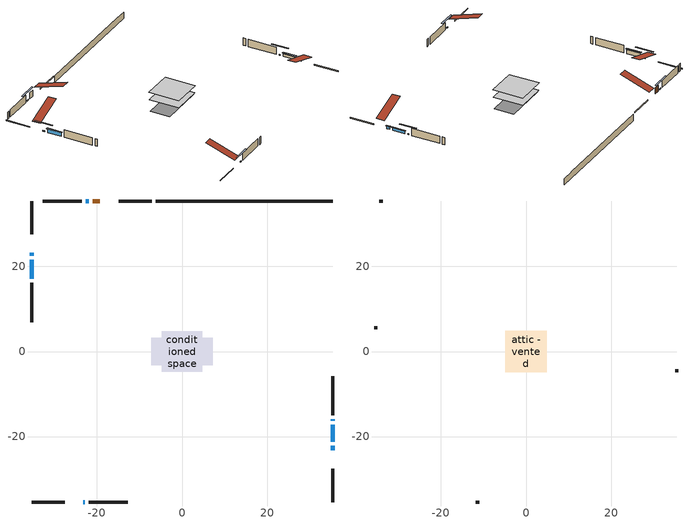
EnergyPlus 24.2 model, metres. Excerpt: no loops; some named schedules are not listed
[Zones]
conditioned space
 floor adiabatic (AdiabaticFloorConstruction): -4.81,-4.81 -4.81,4.81 4.81,4.81 4.81,-4.81 z0.61
 floor foundation (Slab1 construction): -7.2,-3.19 -7.2,3.19 7.2,3.19 7.2,-3.19 z-1.6
 wall outside (RimJoist1 construction): -7.11,35.37 -14.9,35.37 / -35.37,-35.37 -27.58,-35.37 / -35.37,35.37 -35.37,27.58 / 35.37,-35.37 35.37,-27.58 z0.61:0.91
 wall outside (AdiabaticWallConstruction 1): -19.29,35.37 -21,35.37 z0.61:2.64
 wall outside (AdiabaticWallConstruction): 35.37,-23.19 35.37,-22.18 / 35.37,-21.25 35.37,-17.22 z0.61:1.5; -21.93,35.37 -22.61,35.37 / -23.2,-35.37 -22.85,-35.37 / -35.37,23.19 -35.37,22.51 / 35.37,-16.29 35.37,-15.95 z0.61:0.91; -35.37,21.58 -35.37,17.05 z0.61:1.94
 wall outside (Wall1 construction): -23.54,35.37 -32.76,35.37 / -21.92,-35.37 -12.7,-35.37 / -35.37,16.12 -35.37,6.89 / 35.37,-15.02 35.37,-5.8 z0.61:3.05
 wall foundation (FoundationWall1 construction): -6.19,35.37,-1.6 -6.19,35.37,0.61 31.22,35.37,0.61 31.22,35.37,0.47 35.37,35.37,0.47 35.37,35.37,-1.6
 window (WindowConstruction): 35.37,-23.19 35.37,-22.18 z0.61:1.5
 window (WindowConstruction 4): -21.93,35.37 -22.61,35.37 z0.61:0.91
 window (WindowConstruction 5): -23.19,-35.37 -22.85,-35.37 z0.61:0.91
 window (WindowConstruction 6): -35.37,23.19 -35.37,22.51 z0.61:0.91
 window (WindowConstruction 1): 35.37,-21.25 35.37,-17.22 z0.61:1.5
 window (WindowConstruction 2): -35.37,21.58 -35.37,17.05 z0.61:1.94
 window (WindowConstruction 3): 35.37,-16.29 35.37,-15.95 z0.61:0.91
 door (Door): -19.29,35.37 -21,35.37 z0.61:2.64
 ceiling adiabatic (AdiabaticFloorConstruction): 4.81,-4.81 4.81,4.81 -4.81,4.81 -4.81,-4.81 z0.61
attic - vented
 floor to conditioned space (Floor1 construction Reversed): -4.93,-4.93 -4.93,4.93 4.93,4.93 4.93,-4.93 z3.05
 wall outside (Wall2 construction): -33.69,35.37 -34.44,35.37 / -11.77,-35.37 -11.02,-35.37 / -35.37,5.97 -35.37,5.21 / 35.37,-4.87 35.37,-4.12 z0.61:3.05
 roof outside (Roof1 construction): -18.36,35.37,3.05 -18.36,25.77,6.25 -15.83,25.77,6.25 -15.83,35.37,3.05; -24.12,-35.37,3.05 -24.12,-25.77,6.25 -26.65,-25.77,6.25 -26.65,-35.37,3.05; -35.37,24.12,3.05 -25.77,24.12,6.25 -25.77,26.65,6.25 -35.37,26.65,3.05; 35.37,-24.12,3.05 25.77,-24.12,6.25 25.77,-26.65,6.25 35.37,-26.65,3.05
shading: 35.37,-21.98 35.37,-23.39 35.78,-23.39 35.78,-21.98 z1.7; -25.25,35.37 -19.29,35.37 -19.29,35.78 -25.25,35.78 z3.55; -20.21,-35.37 -25.83,-35.37 -25.83,-35.78 -20.21,-35.78 z3.55; -35.37,19.87 -35.37,25.83 -35.78,25.83 -35.78,19.87 z3.55; 35.37,-17.02 35.37,-21.45 35.78,-21.45 35.78,-17.02 z1.7; -35.37,16.85 -35.37,21.78 -35.78,21.78 -35.78,16.85 z2.14; 35.37,-13.31 35.37,-18.93 35.78,-18.93 35.78,-13.31 z3.55
[Building]
Building 1: Terrain=Suburbs
[Site:Location]
Winnipeg Intl AP_MB: Latitude {deg}=49.91; Longitude {deg}=-97.24; Time Zone {hr}=-6; Elevation {m}=239; Keep Site Location Information=Yes
[Site:GroundTemperature:Shallow]
-2.46526, -5.11642, -5.32873, -4.07063, 0.979979, 6.00706, 10.3653, 13.1261, 13.3606, 11.1152, 6.8681, 1.99523
[Site:WaterMainsTemperature]
Calculation Method=Schedule; Temperature Schedule=mains temperature schedule
[Material] Roughness=Rough; Thermal Absorptance=0.9
Name | Thickness {m} | Conductivity {W/m-K} | Density {kg/m3} | Specific Heat {J/kg-K} | Solar Absorptance | Visible Absorptance
asphalt or fiberglass shingles | 0.00635 | 0.162714 | 1121.4 | 1465.45 | 0.84 | 0.84
ceiling loosefill ins | 0.169333 | 0.0480833 | 16.02 | 1046.75 | 0.7 | 0.7
ceiling stud and cavity | 0.1397 | 0.566682 | 65.682 | 1177.47 | 0.7 | 0.7
concrete 4.0 in. | 0.1016 | 1.803125 | 2242.8 | 837.4 | 0.7 | 0.7
concrete 8.0 in. | 0.2032 | 1.803125 | 2242.8 | 837.4 | 0.7 | 0.7
door material | 0.04445 | 0.188738 | 512.64 | 1214.23 | 0.7 | 0.7
floor covering | 0.0127 | 0.0433444 | 54.468 | 1339.84 | 0.6 | 0.6
floor rigid ins; wall rigid ins | 0.512978 | 0.029427 | 32.04 | 1214.23 | 0.7 | 0.7
floor stud and cavity | 0.1397 | 1.75129 | 37.0049 | 1207.88 | 0.7 | 0.7
furniture material conditioned space 1 | 0.1524 | 0.115458 | 640.8 | 1214.23 | 0.6 | 0.6
gypsum board | 0.00254 | 0.160291 | 801 | 837.4 | 0.6 | 0.6
gypsum board 1 | 0.0127 | 0.160291 | 801 | 837.4 | 0.6 | 0.6
osb sheathing 0.75 in. | 0.01905 | 0.115458 | 512.64 | 1214.23 | 0.7 | 0.7
rim joist stud and cavity | 0.0508 | 0.648972 | 50.32683 | 1063.81 | 0.6 | 0.6
wall stud and cavity | 0.0889 | 0.205054 | 50.32683 | 1063.81 | 0.7 | 0.7
wall stud and cavity 1 | 0.0889 | 6.1454 | 50.32683 | 1063.81 | 0.6 | 0.6
wall stud and cavity 2 | 0.0889 | 0.380278 | 52.3479 | 1209.89 | 0.7 | 0.7
wall stud and cavity 3 | 0.0889 | 0.391764 | 83.0341 | 1211.67 | 0.7 | 0.7
wood siding | 0.00254 | 0.102417 | 544.68 | 1172.36 | 0.4 | 0.4
wood siding 1; wood siding 2; wood siding 3 | 0.0254 | 0.102417 | 544.68 | 1172.36 | 0.7 | 0.7
[WindowMaterial:SimpleGlazingSystem]
Name | U-Factor {W/m2-K} | Solar Heat Gain Coefficient
WindowMaterial | 3.9076 | 0.68
WindowMaterial 1 | 4.2568 | 0.68
WindowMaterial 2 | 1.748824 | 0.57
WindowMaterial 3 | 3.26144 | 0.43
[Construction]
AdiabaticFloorConstruction: floor stud and cavity, floor rigid ins, osb sheathing 0.75 in., floor covering
AdiabaticWallConstruction: wood siding 2, wall rigid ins, wall stud and cavity 2, gypsum board 1
AdiabaticWallConstruction 1: wood siding 3, wall rigid ins, wall stud and cavity 2, gypsum board 1
Door: door material
Floor1 construction Reversed: gypsum board 1, ceiling stud and cavity, ceiling loosefill ins
FoundationWall1 construction: concrete 8.0 in.
furniture construction conditioned space 1: furniture material conditioned space 1
PartitionWallConstruction: gypsum board 1, wall stud and cavity 3, gypsum board 1
RimJoist1 construction: wood siding 1, rim joist stud and cavity
Roof1 construction: asphalt or fiberglass shingles
Slab1 construction: concrete 4.0 in.
Wall1 construction: wood siding, wall stud and cavity, gypsum board
Wall2 construction: wood siding, wall stud and cavity 1
WindowConstruction: WindowMaterial
WindowConstruction 1: WindowMaterial 1
WindowConstruction 2: WindowMaterial 2
WindowConstruction 3; WindowConstruction 4; WindowConstruction 5; WindowConstruction 6: WindowMaterial 3
[Zone] Multiplier=1; Part of Total Floor Area=Yes
Name | Volume {m3}
attic - vented | 50.5066
conditioned space | 461.1
[Space]
Name | Zone | Volume {m3}
attic - vented 1 | attic - vented | 50.5066
conditioned space 1 | conditioned space | 461.1
[ZoneInfiltration:EffectiveLeakageArea]
infil attic - vented 1: Zone or Space=attic - vented 1; Schedule=Always On Discrete; Effective Air Leakage Area {cm2}=3240; Stack Coefficient=0.000392147; Wind Coefficient=1.33796e-05
[ZoneMixing]
whole house fan mix: Zone or Space=attic - vented; Schedule=Always On Continuous; Design Flow Rate Calculation Method=Flow/Zone; Design Flow Rate {m3/s}=0; Source Zone or Space=conditioned space
[SurfaceProperty:ExposedFoundationPerimeter]
Slab1: Exposed Perimeter Calculation Method=TotalExposedPerimeter; Total Exposed Perimeter {m}=41.556
[InternalMass] Zone or ZoneList=conditioned space; Space or SpaceList=conditioned space 1
Name | Construction | Surface Area {m2}
furniture mass conditioned space 1 | furniture construction conditioned space 1 | 73.7999
partition wall mass | PartitionWallConstruction | 184.5
[Lights]
interior lighting: Zone or ZoneList or Space or SpaceList=conditioned space 1; Schedule=interior lighting schedule; Design Level Calculation Method=LightingLevel; Lighting Level {W}=343.2; Return Air Fraction=0; Fraction Radiant=0.6; Fraction Visible=0.2; Fraction Replaceable=1
[People]
occupants: Zone or ZoneList or Space or SpaceList=conditioned space 1; Number of People Schedule=occupants schedule; Number of People Calculation Method=People; Number of People=3; Fraction Radiant=0.314171; Sensible Heat Fraction=0.56303; Activity Level Schedule=occupants activity schedule; Carbon Dioxide Generation Rate {m3/s-W}=0; Enable ASHRAE 55 Comfort Warnings=No; Mean Radiant Temperature Calculation Type=EnclosureAveraged
[ElectricEquipment] Zone or ZoneList or Space or SpaceList=conditioned space 1; Design Level Calculation Method=EquipmentLevel
Name | Schedule | Design Level {W} | Fraction Latent | Fraction Radiant | Fraction Lost
clothes dryer | clothes dryer schedule | 140.772 | 0.015 | 0.081 | 0.85
clothes washer | clothes washer schedule | 32.1985 | 0.03 | 0.162 | 0.7
cooking range | cooking range schedule | 215.147 | 0.08 | 0.432 | 0.2
dishwasher | dishwasher schedule | 66.8632 | 0.3 | 0.18 | 0.4
fridge | fridge schedule | 72.9452 | 0 | 0.6 | 0
mech vent house fan | mech vent house fan schedule | 0 | 0 | 0 | 1
mech vent house fan cfis | mech vent house fan cfis schedule | 0 | 0 | 0 | 0
misc plug loads | misc plug loads schedule | 494.7 | 0.045 | 0.513 | 0.1
whole house fan | Always On Discrete | 0 | 0 | 0 | 1
[OtherEquipment] Zone or ZoneList or Space or SpaceList=conditioned space 1; Design Level Calculation Method=EquipmentLevel
Name | Fuel Type | Schedule | Design Level {W} | Fraction Latent | Fraction Radiant | Fraction Lost
clothes dryer 1 | Electricity | clothes dryer schedule | 0 | 0.015 | 0.081 | 0.85
cooking range 1 | Electricity | cooking range schedule | 0 | 0.08 | 0.432 | 0.2
general water use latent | None | general water use schedule | 62.594 | 1 | 0 | 0
general water use sensible | None | general water use schedule | -61.6891 | 0 | 0.6 | 0
mech vent house fan latent load | None | Always On Discrete | 0 | 1 | 0 | 0
mech vent house fan sensible load | None | Always On Discrete | 0 | 0 | 0 | 0
water heater energy adjustment1 | NaturalGas | Always On Discrete | 0.01 | 0 | 0 | 1
[ZoneInfiltration:DesignFlowRate] Zone or ZoneList or Space or SpaceList=conditioned space 1; Schedule=Always On Discrete; Design Flow Rate Calculation Method=Flow/Zone; Design Flow Rate {m3/s}=0
infil flow; natural vent flow; whole house fan flow
[AvailabilityManager:Scheduled]
furnace airloop Availability Manager: Schedule=Always On Discrete
[Foundation:Kiva]
Foundation Kiva 1: Initial Indoor Air Temperature {C}=21; Wall Height Above Grade {m}=0.610027; Wall Depth Below Slab {m}=0.2032
[Foundation:Kiva:Settings]
Soil Conductivity {W/m-K}=0.849921; Soil Density {kg/m3}=1842.3; Soil Specific Heat {J/kg-K}=418.7; Ground Solar Absorptivity=0.9; Ground Thermal Absorptivity=0.9; Ground Surface Roughness {m}=0.03; Far-Field Width {m}=40; Deep-Ground Boundary Condition=ZeroFlux; Deep-Ground Depth {m}=40; Minimum Cell Dimension {m}=0.2; Maximum Cell Growth Coefficient=3; Simulation Timestep=Timestep
[Exterior:Lights]
exterior lighting: Schedule=exterior lighting schedule; Design Level {W}=75.6
[EnergyManagementSystem:GlobalVariable]
furnace_airloop_Fan_RTF
infil_program_Qfan
infil_program_Qinf
natural_vent_program_Qnv
natural_vent_program_Qwhf
[EnergyManagementSystem:Sensor]
Name | Output:Variable or Output:Meter Index Key | Output:Variable or Output:Meter
airflow_gain | infil flow | Infiltration Sensible Heat Gain Energy
airflow_gain_1 | natural vent flow | Infiltration Sensible Heat Gain Energy
airflow_gain_2 | whole house fan flow | Infiltration Sensible Heat Gain Energy
airflow_loss | infil flow | Infiltration Sensible Heat Loss Energy
airflow_loss_1 | natural vent flow | Infiltration Sensible Heat Loss Energy
airflow_loss_2 | whole house fan flow | Infiltration Sensible Heat Loss Energy
clg_load_cond |  | Cooling:EnergyTransfer:Zone:CONDITIONED SPACE
clg_sp_s; clg_sp_s_1 | cooling setpoint | Schedule Value
clothes_dryer_exhaust_0_sch_s | clothes dryer exhaust 0 schedule | Schedule Value
cool_season | cooling season schedule | Schedule Value
htg_load_cond |  | Heating:EnergyTransfer:Zone:CONDITIONED SPACE
htg_sp_s; htg_sp_s_1 | heating setpoint | Schedule Value
ig_ee_conv | clothes dryer | Electric Equipment Convective Heating Energy
ig_ee_conv_2 | cooking range | Electric Equipment Convective Heating Energy
ig_ee_conv_4 | fridge | Electric Equipment Convective Heating Energy
ig_ee_conv_5 | misc plug loads | Electric Equipment Convective Heating Energy
ig_ee_conv_6 | whole house fan | Electric Equipment Convective Heating Energy
ig_ee_rad | clothes dryer | Electric Equipment Radiant Heating Energy
ig_ee_rad_2 | cooking range | Electric Equipment Radiant Heating Energy
ig_ee_rad_4 | fridge | Electric Equipment Radiant Heating Energy
ig_ee_rad_5 | misc plug loads | Electric Equipment Radiant Heating Energy
ig_ee_rad_6 | whole house fan | Electric Equipment Radiant Heating Energy
ig_lgt_conv | interior lighting | Lights Convective Heating Energy
ig_lgt_rad | interior lighting | Lights Radiant Heating Energy
ig_lgt_vis | interior lighting | Lights Visible Radiation Heating Energy
ig_oe_conv | clothes dryer 1 | Other Equipment Convective Heating Energy
ig_oe_conv_1 | cooking range 1 | Other Equipment Convective Heating Energy
ig_oe_conv_2 | general water use latent | Other Equipment Convective Heating Energy
ig_oe_conv_3 | general water use sensible | Other Equipment Convective Heating Energy
ig_oe_conv_4 | water heater energy adjustment1 | Other Equipment Convective Heating Energy
ig_oe_rad | clothes dryer 1 | Other Equipment Radiant Heating Energy
ig_oe_rad_1 | cooking range 1 | Other Equipment Radiant Heating Energy
ig_oe_rad_2 | general water use latent | Other Equipment Radiant Heating Energy
ig_oe_rad_3 | general water use sensible | Other Equipment Radiant Heating Energy
ig_oe_rad_4 | water heater energy adjustment1 | Other Equipment Radiant Heating Energy
ig_ppl_conv | occupants | People Convective Heating Energy
ig_ppl_rad | occupants | People Radiant Heating Energy
im_conv | furniture mass conditioned space 1 | Surface Inside Face Convection Heat Gain Energy
im_conv_1 | partition wall mass | Surface Inside Face Convection Heat Gain Energy
im_ig | furniture mass conditioned space 1 | Surface Inside Face Internal Gains Radiation Heat Gain Energy
im_ig_1 | partition wall mass | Surface Inside Face Internal Gains Radiation Heat Gain Energy
im_lgt | furniture mass conditioned space 1 | Surface Inside Face Lights Radiation Heat Gain Energy
im_lgt_1 | partition wall mass | Surface Inside Face Lights Radiation Heat Gain Energy
im_sol | furniture mass conditioned space 1 | Surface Inside Face Solar Radiation Heat Gain Energy
im_sol_1 | partition wall mass | Surface Inside Face Solar Radiation Heat Gain Energy
im_surf | furniture mass conditioned space 1 | Surface Inside Face Net Surface Thermal Radiation Heat Gain Energy
im_surf_1 | partition wall mass | Surface Inside Face Net Surface Thermal Radiation Heat Gain Energy
mv_conv | mech vent house fan | Electric Equipment Convective Heating Energy
mv_conv_1 | mech vent house fan cfis | Electric Equipment Convective Heating Energy
mv_conv_2 | mech vent house fan latent load | Other Equipment Convective Heating Energy
mv_conv_3 | mech vent house fan sensible load | Other Equipment Convective Heating Energy
mv_rad | mech vent house fan | Electric Equipment Radiant Heating Energy
mv_rad_1 | mech vent house fan cfis | Electric Equipment Radiant Heating Energy
mv_rad_2 | mech vent house fan latent load | Other Equipment Radiant Heating Energy
mv_rad_3 | mech vent house fan sensible load | Other Equipment Radiant Heating Energy
natural_vent_s | natural vent schedule | Schedule Value
out_pb_s |  | Site Outdoor Air Barometric Pressure
out_wt_s |  | Site Outdoor Air Humidity Ratio
site_vw_s |  | Site Wind Speed
ss_back_out | Window1 | Surface Window Shortwave from Zone Back Out Window Heat Transfer Rate
ss_back_out_1 | Window10 | Surface Window Shortwave from Zone Back Out Window Heat Transfer Rate
ss_back_out_2 | Window12 | Surface Window Shortwave from Zone Back Out Window Heat Transfer Rate
ss_back_out_3 | Window13 | Surface Window Shortwave from Zone Back Out Window Heat Transfer Rate
ss_back_out_4 | Window2 | Surface Window Shortwave from Zone Back Out Window Heat Transfer Rate
ss_back_out_5 | Window6 | Surface Window Shortwave from Zone Back Out Window Heat Transfer Rate
ss_back_out_6 | Window9 | Surface Window Shortwave from Zone Back Out Window Heat Transfer Rate
ss_conv | Door1 | Surface Inside Face Convection Heat Gain Energy
ss_conv_1 | Window1 | Surface Inside Face Convection Heat Gain Energy
ss_conv_2 | Window10 | Surface Inside Face Convection Heat Gain Energy
ss_conv_3 | Window12 | Surface Inside Face Convection Heat Gain Energy
ss_conv_4 | Window13 | Surface Inside Face Convection Heat Gain Energy
ss_conv_5 | Window2 | Surface Inside Face Convection Heat Gain Energy
ss_conv_6 | Window6 | Surface Inside Face Convection Heat Gain Energy
ss_conv_7 | Window9 | Surface Inside Face Convection Heat Gain Energy
ss_ig | Door1 | Surface Inside Face Internal Gains Radiation Heat Gain Energy
ss_ig_1 | Window1 | Surface Inside Face Internal Gains Radiation Heat Gain Energy
ss_ig_2 | Window10 | Surface Inside Face Internal Gains Radiation Heat Gain Energy
ss_ig_3 | Window12 | Surface Inside Face Internal Gains Radiation Heat Gain Energy
ss_ig_4 | Window13 | Surface Inside Face Internal Gains Radiation Heat Gain Energy
ss_ig_5 | Window2 | Surface Inside Face Internal Gains Radiation Heat Gain Energy
ss_ig_6 | Window6 | Surface Inside Face Internal Gains Radiation Heat Gain Energy
ss_ig_7 | Window9 | Surface Inside Face Internal Gains Radiation Heat Gain Energy
ss_lgt | Door1 | Surface Inside Face Lights Radiation Heat Gain Energy
ss_sol | Door1 | Surface Inside Face Solar Radiation Heat Gain Energy
ss_surf | Door1 | Surface Inside Face Net Surface Thermal Radiation Heat Gain Energy
ss_surf_1 | Window1 | Surface Inside Face Net Surface Thermal Radiation Heat Gain Energy
ss_surf_2 | Window10 | Surface Inside Face Net Surface Thermal Radiation Heat Gain Energy
ss_surf_3 | Window12 | Surface Inside Face Net Surface Thermal Radiation Heat Gain Energy
ss_surf_4 | Window13 | Surface Inside Face Net Surface Thermal Radiation Heat Gain Energy
ss_surf_5 | Window2 | Surface Inside Face Net Surface Thermal Radiation Heat Gain Energy
ss_surf_6 | Window6 | Surface Inside Face Net Surface Thermal Radiation Heat Gain Energy
ss_surf_7 | Window9 | Surface Inside Face Net Surface Thermal Radiation Heat Gain Energy
ss_trans_in | Window1 | Surface Window Transmitted Solar Radiation Rate
ss_trans_in_1 | Window10 | Surface Window Transmitted Solar Radiation Rate
ss_trans_in_2 | Window12 | Surface Window Transmitted Solar Radiation Rate
ss_trans_in_3 | Window13 | Surface Window Transmitted Solar Radiation Rate
ss_trans_in_4 | Window2 | Surface Window Transmitted Solar Radiation Rate
ss_trans_in_5 | Window6 | Surface Window Transmitted Solar Radiation Rate
ss_trans_in_6 | Window9 | Surface Window Transmitted Solar Radiation Rate
ss_trans_out | Window1 | Surface Inside Face Initial Transmitted Diffuse Transmitted Out Window Solar Radiation Rate
ss_trans_out_1 | Window10 | Surface Inside Face Initial Transmitted Diffuse Transmitted Out Window Solar Radiation Rate
ss_trans_out_2 | Window12 | Surface Inside Face Initial Transmitted Diffuse Transmitted Out Window Solar Radiation Rate
ss_trans_out_3 | Window13 | Surface Inside Face Initial Transmitted Diffuse Transmitted Out Window Solar Radiation Rate
ss_trans_out_4 | Window2 | Surface Inside Face Initial Transmitted Diffuse Transmitted Out Window Solar Radiation Rate
ss_trans_out_5 | Window6 | Surface Inside Face Initial Transmitted Diffuse Transmitted Out Window Solar Radiation Rate
ss_trans_out_6 | Window9 | Surface Inside Face Initial Transmitted Diffuse Transmitted Out Window Solar Radiation Rate
s_conv | Floor1 | Surface Inside Face Convection Heat Gain Energy
s_conv_1 | FoundationWall1 | Surface Inside Face Convection Heat Gain Energy
s_conv_10 | Wall1:180 | Surface Inside Face Convection Heat Gain Energy
s_conv_11 | Wall1:270 | Surface Inside Face Convection Heat Gain Energy
s_conv_12 | Wall1:90 | Surface Inside Face Convection Heat Gain Energy
s_conv_2 | inferred conditioned ceiling | Surface Inside Face Convection Heat Gain Energy
s_conv_3 | inferred conditioned floor | Surface Inside Face Convection Heat Gain Energy
s_conv_4 | RimJoist1:0 | Surface Inside Face Convection Heat Gain Energy
s_conv_5 | RimJoist1:180 | Surface Inside Face Convection Heat Gain Energy
s_conv_6 | RimJoist1:270 | Surface Inside Face Convection Heat Gain Energy
s_conv_7 | RimJoist1:90 | Surface Inside Face Convection Heat Gain Energy
s_conv_8 | Slab1 | Surface Inside Face Convection Heat Gain Energy
s_conv_9 | Wall1:0 | Surface Inside Face Convection Heat Gain Energy
s_ig | Floor1 | Surface Inside Face Internal Gains Radiation Heat Gain Energy
s_ig_1 | FoundationWall1 | Surface Inside Face Internal Gains Radiation Heat Gain Energy
s_ig_10 | Wall1:180 | Surface Inside Face Internal Gains Radiation Heat Gain Energy
s_ig_11 | Wall1:270 | Surface Inside Face Internal Gains Radiation Heat Gain Energy
s_ig_12 | Wall1:90 | Surface Inside Face Internal Gains Radiation Heat Gain Energy
s_ig_2 | inferred conditioned ceiling | Surface Inside Face Internal Gains Radiation Heat Gain Energy
s_ig_3 | inferred conditioned floor | Surface Inside Face Internal Gains Radiation Heat Gain Energy
s_ig_4 | RimJoist1:0 | Surface Inside Face Internal Gains Radiation Heat Gain Energy
s_ig_5 | RimJoist1:180 | Surface Inside Face Internal Gains Radiation Heat Gain Energy
s_ig_6 | RimJoist1:270 | Surface Inside Face Internal Gains Radiation Heat Gain Energy
s_ig_7 | RimJoist1:90 | Surface Inside Face Internal Gains Radiation Heat Gain Energy
s_ig_8 | Slab1 | Surface Inside Face Internal Gains Radiation Heat Gain Energy
s_ig_9 | Wall1:0 | Surface Inside Face Internal Gains Radiation Heat Gain Energy
s_lgt | Floor1 | Surface Inside Face Lights Radiation Heat Gain Energy
s_lgt_1 | FoundationWall1 | Surface Inside Face Lights Radiation Heat Gain Energy
s_lgt_10 | Wall1:180 | Surface Inside Face Lights Radiation Heat Gain Energy
s_lgt_11 | Wall1:270 | Surface Inside Face Lights Radiation Heat Gain Energy
s_lgt_12 | Wall1:90 | Surface Inside Face Lights Radiation Heat Gain Energy
s_lgt_2 | inferred conditioned ceiling | Surface Inside Face Lights Radiation Heat Gain Energy
s_lgt_3 | inferred conditioned floor | Surface Inside Face Lights Radiation Heat Gain Energy
s_lgt_4 | RimJoist1:0 | Surface Inside Face Lights Radiation Heat Gain Energy
s_lgt_5 | RimJoist1:180 | Surface Inside Face Lights Radiation Heat Gain Energy
s_lgt_6 | RimJoist1:270 | Surface Inside Face Lights Radiation Heat Gain Energy
s_lgt_7 | RimJoist1:90 | Surface Inside Face Lights Radiation Heat Gain Energy
s_lgt_8 | Slab1 | Surface Inside Face Lights Radiation Heat Gain Energy
s_lgt_9 | Wall1:0 | Surface Inside Face Lights Radiation Heat Gain Energy
s_sol | Floor1 | Surface Inside Face Solar Radiation Heat Gain Energy
s_sol_1 | FoundationWall1 | Surface Inside Face Solar Radiation Heat Gain Energy
s_sol_10 | Wall1:180 | Surface Inside Face Solar Radiation Heat Gain Energy
s_sol_11 | Wall1:270 | Surface Inside Face Solar Radiation Heat Gain Energy
s_sol_12 | Wall1:90 | Surface Inside Face Solar Radiation Heat Gain Energy
s_sol_2 | inferred conditioned ceiling | Surface Inside Face Solar Radiation Heat Gain Energy
s_sol_3 | inferred conditioned floor | Surface Inside Face Solar Radiation Heat Gain Energy
s_sol_4 | RimJoist1:0 | Surface Inside Face Solar Radiation Heat Gain Energy
s_sol_5 | RimJoist1:180 | Surface Inside Face Solar Radiation Heat Gain Energy
s_sol_6 | RimJoist1:270 | Surface Inside Face Solar Radiation Heat Gain Energy
s_sol_7 | RimJoist1:90 | Surface Inside Face Solar Radiation Heat Gain Energy
s_sol_8 | Slab1 | Surface Inside Face Solar Radiation Heat Gain Energy
s_sol_9 | Wall1:0 | Surface Inside Face Solar Radiation Heat Gain Energy
s_surf | Floor1 | Surface Inside Face Net Surface Thermal Radiation Heat Gain Energy
s_surf_1 | FoundationWall1 | Surface Inside Face Net Surface Thermal Radiation Heat Gain Energy
s_surf_10 | Wall1:180 | Surface Inside Face Net Surface Thermal Radiation Heat Gain Energy
s_surf_11 | Wall1:270 | Surface Inside Face Net Surface Thermal Radiation Heat Gain Energy
s_surf_12 | Wall1:90 | Surface Inside Face Net Surface Thermal Radiation Heat Gain Energy
s_surf_2 | inferred conditioned ceiling | Surface Inside Face Net Surface Thermal Radiation Heat Gain Energy
s_surf_3 | inferred conditioned floor | Surface Inside Face Net Surface Thermal Radiation Heat Gain Energy
s_surf_4 | RimJoist1:0 | Surface Inside Face Net Surface Thermal Radiation Heat Gain Energy
s_surf_5 | RimJoist1:180 | Surface Inside Face Net Surface Thermal Radiation Heat Gain Energy
s_surf_6 | RimJoist1:270 | Surface Inside Face Net Surface Thermal Radiation Heat Gain Energy
s_surf_7 | RimJoist1:90 | Surface Inside Face Net Surface Thermal Radiation Heat Gain Energy
s_surf_8 | Slab1 | Surface Inside Face Net Surface Thermal Radiation Heat Gain Energy
s_surf_9 | Wall1:0 | Surface Inside Face Net Surface Thermal Radiation Heat Gain Energy
[EnergyManagementSystem:Actuator]
Name | Actuated Component Unique | Actuated Component Type | Actuated Component Control Type
fridge_schedule_act | fridge schedule | Schedule:Constant | Schedule Value
infil_flow_act | infil flow | Zone Infiltration | Air Exchange Flow Rate
mech_vent_house_fan_cfis_act | mech vent house fan cfis | ElectricEquipment | Electricity Rate
mech_vent_house_fan_latent_load_act | mech vent house fan latent load | OtherEquipment | Power Level
mech_vent_house_fan_sensible_load_act | mech vent house fan sensible load | OtherEquipment | Power Level
natural_vent_flow_act | natural vent flow | Zone Infiltration | Air Exchange Flow Rate
water_heater_ec_adj_act | water heater energy adjustment1 | OtherEquipment | Power Level
whole_house_fan_act | whole house fan | ElectricEquipment | Electricity Rate
whole_house_fan_flow_act | whole house fan flow | Zone Infiltration | Air Exchange Flow Rate
whole_house_fan_mix_act | whole house fan mix | ZoneMixing | Air Exchange Flow Rate
